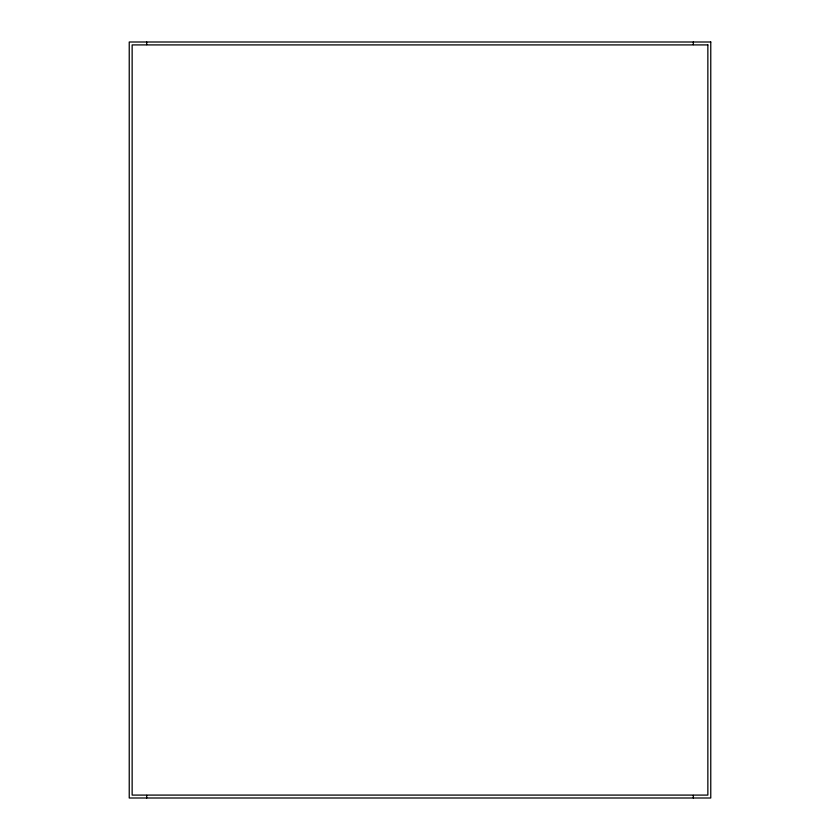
<?xml version="1.0" encoding="UTF-8"?>
<svg xmlns="http://www.w3.org/2000/svg" width="840" height="840" viewBox="0 0 840 840"><rect width="100%" height="100%" fill="white"/><g stroke="black" fill="none" stroke-linecap="round" stroke-linejoin="round"><path stroke-width="1.26" d="M693.325 42L693.325 44.625M693.325 795.375L693.325 798M146.674 42L146.674 44.625M146.674 795.375L146.674 798M710.766 42L129.234 42L129.234 798L710.766 798L710.766 42M707.857 44.909L132.143 44.909L132.143 795.091L707.857 795.091L707.857 44.909"/></g></svg>
